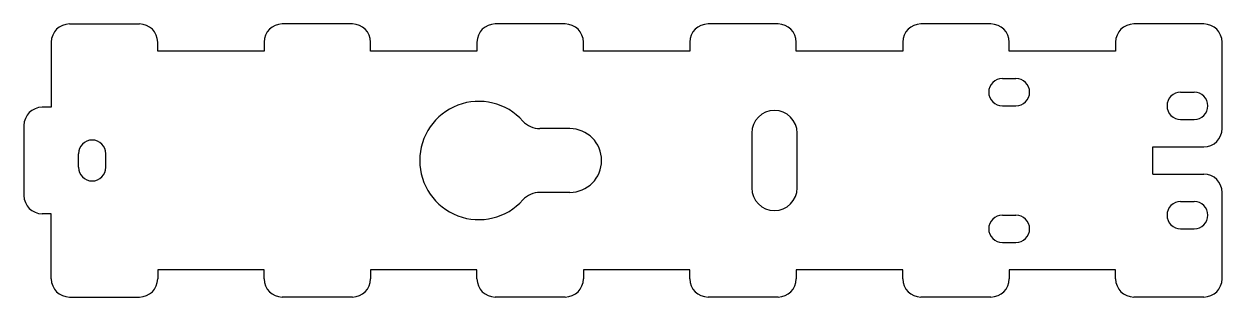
# Model space of a CAD drawing. Extents: x -66 to 66, y -128 to -98.
import ezdxf

# ---------------------------------------------------------------- set-up
doc = ezdxf.new("R2010")
doc.units = 0
doc.layers.add('VISIBLE', color=7, linetype='CONTINUOUS')

msp = doc.modelspace()

# ---------------------------------------------------------------- linework, layer by layer
at = {"layer": 'VISIBLE'}
for p, q in [((-60.55, -97.5), (-52.85, -97.5)), ((-29.45, -97.5), (-37.15, -97.5)), ((-6.05, -97.5), (-13.75, -97.5)), ((17.35, -97.5), (9.65, -97.5)), ((40.75, -97.5), (33.05, -97.5)), ((64.15, -97.5), (56.45, -97.5)), ((-62.55, -99.5), (-62.55, -106.65)), ((-50.85, -100.5), (-50.85, -99.5)), ((-39.15, -99.5), (-39.15, -100.5)), ((-27.45, -100.5), (-27.45, -99.5)), ((-15.75, -99.5), (-15.75, -100.5)), ((-4.05, -100.5), (-4.05, -99.5)), ((7.65, -99.5), (7.65, -100.5)), ((19.35, -100.5), (19.35, -99.5)), ((31.05, -99.5), (31.05, -100.5)), ((42.75, -100.5), (42.75, -99.5)), ((54.45, -99.5), (54.45, -100.5)), ((66.15, -109), (66.15, -99.5)), ((-39.15, -100.5), (-50.85, -100.5)), ((-15.75, -100.5), (-27.45, -100.5)), ((7.65, -100.5), (-4.05, -100.5)), ((31.05, -100.5), (19.35, -100.5)), ((54.45, -100.5), (42.75, -100.5)), ((42, -103.5), (43.5, -103.5)), ((61.6, -105), (63.1, -105)), ((-62.55, -106.65), (-63.55, -106.65)), ((42, -106.5), (43.5, -106.5)), ((-65.55, -108.65), (-65.55, -116.35)), ((-5.55, -109), (-8.84, -109)), ((61.6, -108), (63.1, -108)), ((14.45, -109.5), (14.45, -115.5)), ((19.45, -115.5), (19.45, -109.5)), ((-59.55, -113.25), (-59.55, -111.75)), ((-56.55, -113.25), (-56.55, -111.75)), ((58.55, -114), (58.55, -111)), ((58.55, -111), (64.15, -111)), ((58.55, -114), (64.15, -114)), ((-5.55, -116), (-8.84, -116)), ((61.6, -117), (63.1, -117)), ((66.15, -125.5), (66.15, -116)), ((-62.55, -118.35), (-63.55, -118.35)), ((-62.55, -125.5), (-62.55, -118.35)), ((42, -118.5), (43.5, -118.5)), ((61.6, -120), (63.1, -120)), ((42, -121.5), (43.5, -121.5)), ((-50.85, -124.5), (-50.85, -125.5)), ((-39.15, -124.5), (-50.85, -124.5)), ((-39.15, -125.5), (-39.15, -124.5)), ((-27.45, -124.5), (-27.45, -125.5)), ((-15.75, -124.5), (-27.45, -124.5)), ((-15.75, -125.5), (-15.75, -124.5)), ((-4.05, -124.5), (-4.05, -125.5)), ((7.65, -124.5), (-4.05, -124.5)), ((7.65, -125.5), (7.65, -124.5)), ((19.35, -124.5), (19.35, -125.5)), ((31.05, -124.5), (19.35, -124.5)), ((31.05, -125.5), (31.05, -124.5)), ((42.75, -124.5), (42.75, -125.5)), ((54.45, -124.5), (42.75, -124.5)), ((54.45, -125.5), (54.45, -124.5)), ((-60.55, -127.5), (-52.85, -127.5)), ((-29.45, -127.5), (-37.15, -127.5)), ((-6.05, -127.5), (-13.75, -127.5)), ((17.35, -127.5), (9.65, -127.5)), ((40.75, -127.5), (33.05, -127.5)), ((64.15, -127.5), (56.45, -127.5))]:
    msp.add_line(p, q, dxfattribs=at)
for centre, radius, start, end in [((-60.55, -99.5), 2, 90, 180), ((-52.85, -99.5), 2, 0, 90), ((-37.15, -99.5), 2, 90, 180), ((-29.45, -99.5), 2, 0, 90), ((-13.75, -99.5), 2, 90, 180), ((-6.05, -99.5), 2, 0, 90), ((9.65, -99.5), 2, 90, 180), ((17.35, -99.5), 2, 0, 90), ((33.05, -99.5), 2, 90, 180), ((40.75, -99.5), 2, 0, 90), ((56.45, -99.5), 2, 90, 180), ((64.15, -99.5), 2, 0, 90), ((42, -105), 1.5, 90, 270), ((43.5, -105), 1.5, 270, 90), ((61.6, -106.5), 1.5, 90, 270), ((63.1, -106.5), 1.5, 270, 90), ((-63.55, -108.65), 2, 90, 180), ((-15.55, -112.5), 6.5, 41.8103, 318.1897), ((16.95, -109.5), 2.5, 0, 180), ((-8.84, -106.5), 2.5, 221.8103, 270), ((-5.55, -112.5), 3.5, 270, 90), ((64.15, -109), 2, 270, 0), ((-58.05, -111.75), 1.5, 0, 180), ((-58.05, -113.25), 1.5, 180, 0), ((64.15, -116), 2, 0, 90), ((16.95, -115.5), 2.5, 180, 0), ((-63.55, -116.35), 2, 180, 270), ((-8.84, -118.5), 2.5, 90, 138.1897), ((61.6, -118.5), 1.5, 90, 270), ((63.1, -118.5), 1.5, 270, 90), ((42, -120), 1.5, 90, 270), ((43.5, -120), 1.5, 270, 90), ((-60.55, -125.5), 2, 180, 270), ((-52.85, -125.5), 2, 270, 0), ((-37.15, -125.5), 2, 180, 270), ((-29.45, -125.5), 2, 270, 0), ((-13.75, -125.5), 2, 180, 270), ((-6.05, -125.5), 2, 270, 0), ((9.65, -125.5), 2, 180, 270), ((17.35, -125.5), 2, 270, 0), ((33.05, -125.5), 2, 180, 270), ((40.75, -125.5), 2, 270, 0), ((56.45, -125.5), 2, 180, 270), ((64.15, -125.5), 2, 270, 0)]:
    msp.add_arc(centre, radius, start, end, dxfattribs=at)

doc.saveas('drawing.dxf')
